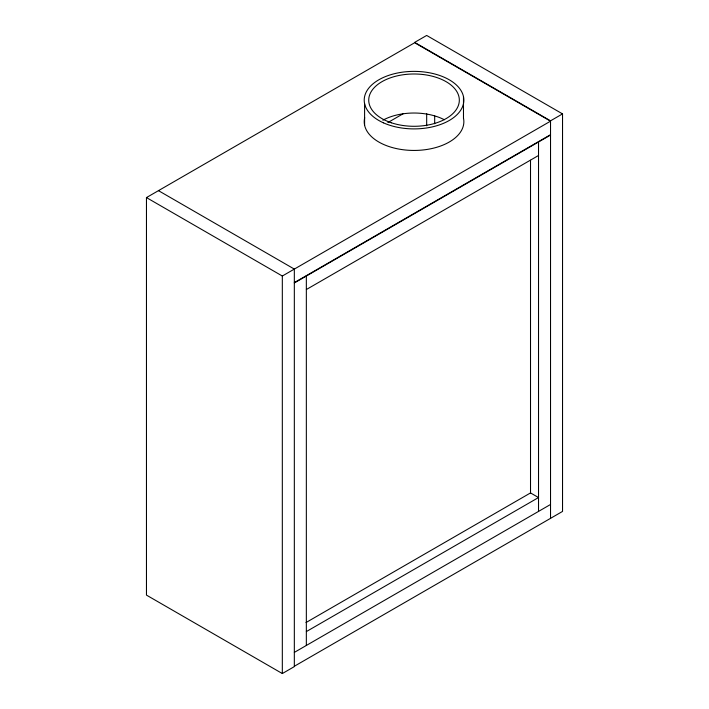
<?xml version="1.0" encoding="UTF-8"?>
<svg xmlns="http://www.w3.org/2000/svg" width="709" height="709" viewBox="0 0 709 709"><rect width="100%" height="100%" fill="white"/><g stroke="black" fill="none" stroke-linecap="round" stroke-linejoin="round"><path stroke-width="1.06" d="M146.462 197.581L414.668 42.735L550.53 121.177L282.324 276.023L146.462 197.581L146.462 595.108L282.324 673.55L294.332 666.62L294.332 269.092L158.47 190.65M387.858 122.568L403.146 113.741M562.538 113.892L426.676 35.45L414.668 42.38L550.53 120.822L562.538 113.892L562.538 511.419L294.332 666.265M294.332 282.607L550.53 134.692M294.332 282.962L550.53 135.047M306.341 289.538L538.521 155.493M305.987 622.564L530.518 492.923L538.521 497.55L306.341 631.595M294.332 652.395L550.53 504.48M550.53 120.822L550.53 518.35M538.521 141.623L538.521 511.419M530.518 160.252L530.518 493.508M463.482 96.619L463.482 118.297M434.679 115.992L434.679 123.747M426.676 113.591L426.676 125.768M364.594 103.665L364.594 125.351M306.341 275.677L306.341 645.465M282.324 276.023L282.324 673.55M382.86 120.211A45.287 26.144 0 0 1 444.357 119.741M463.482 118.146A49.816 28.759 0 0 1 413.639 150.441A49.816 28.759 0 0 1 364.701 117.694M383.401 122.817A49.816 28.759 0 0 0 463.376 104.126A49.816 28.759 0 0 0 395.347 73.479A49.816 28.759 0 0 0 383.401 122.817M391.395 122.79A45.287 26.144 0 0 0 459.326 100.146A45.287 26.144 0 0 0 391.395 77.494A45.287 26.144 0 0 0 391.395 122.79"/></g></svg>
